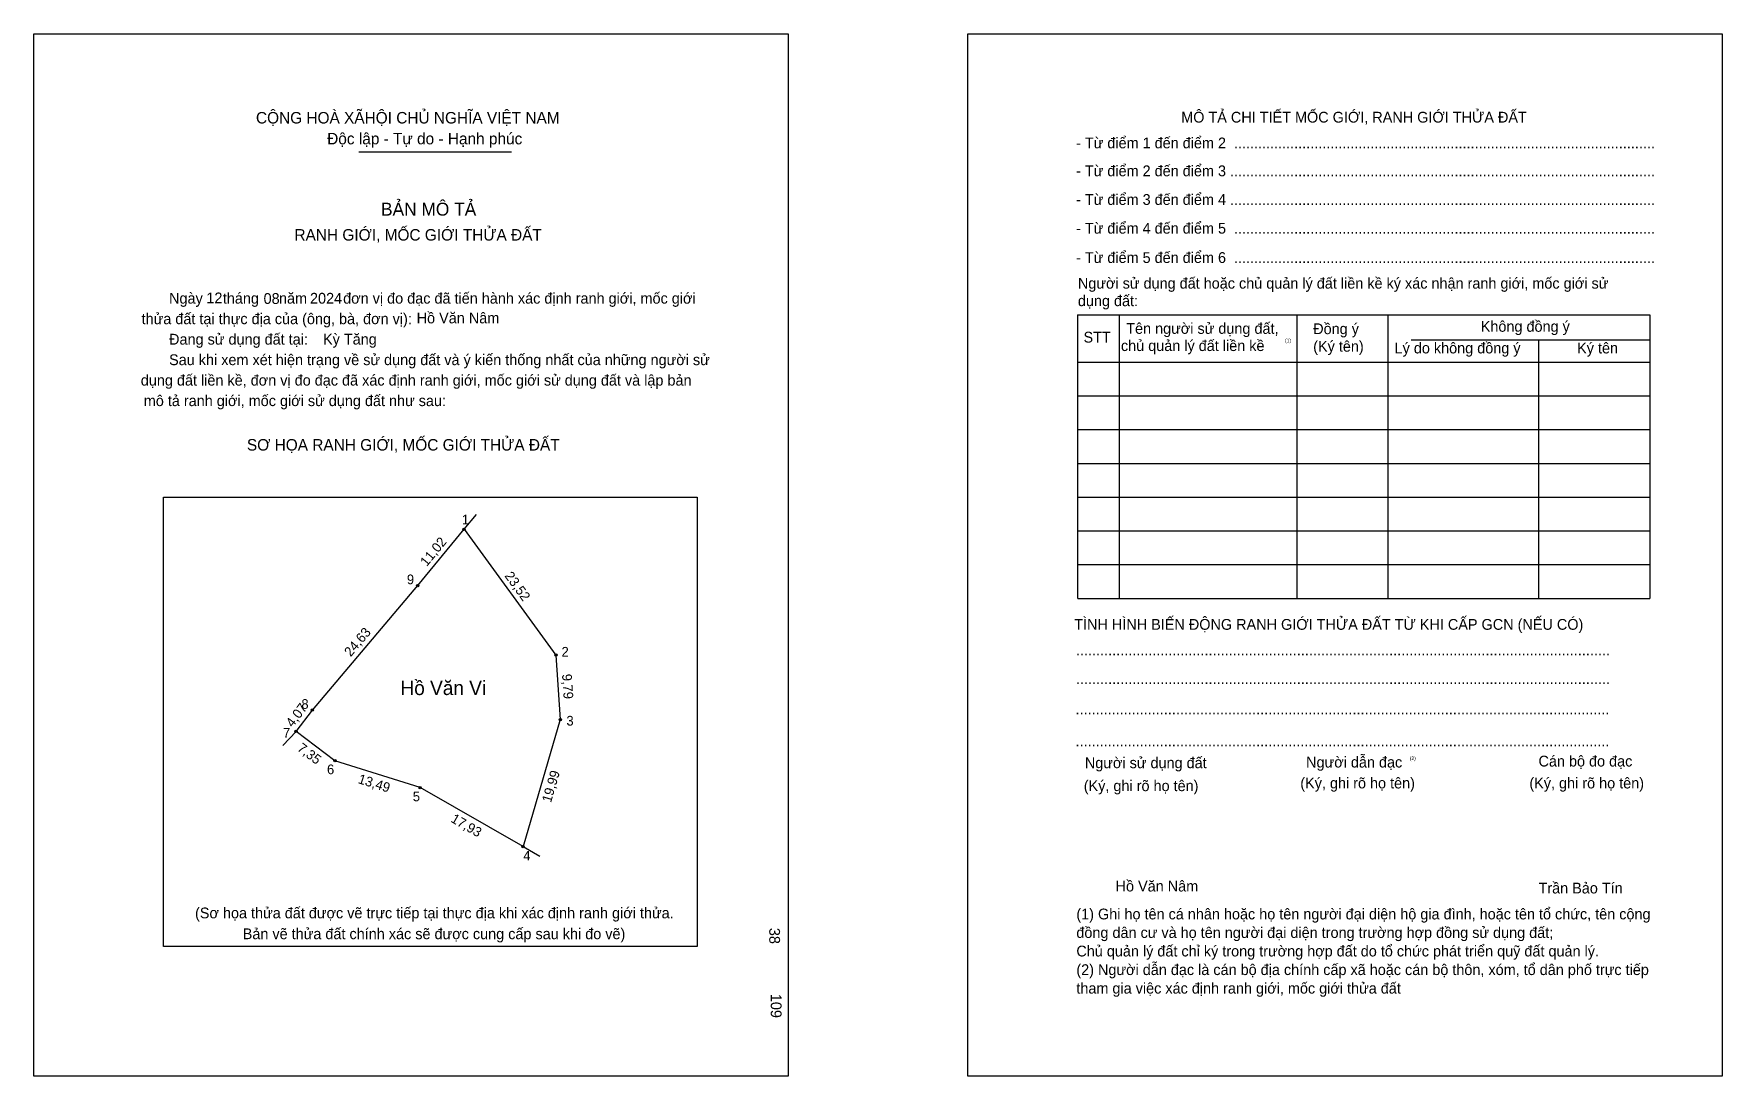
# Model space of a CAD drawing. Extents: x 547820 to 548075, y 1821861 to 1822018.
import ezdxf

# ---------------------------------------------------------------- set-up
doc = ezdxf.new("R2010")
doc.units = 0
for name, color, linetype in [('bmtKhungInTrang1', 7, 'Continuous'), ('bmtKhungInTrang2', 7, 'Continuous'), ('bmtNoiDung', 7, 'Continuous'), ('bmtTemplate', 7, 'Continuous'), ('CanhThua', 7, 'Continuous'), ('ChieuDaiCanhThua', 7, 'Continuous'), ('MocDinhThua', 7, 'Continuous'), ('RauThua', 7, 'Continuous'), ('SoHieuDinhThua', 7, 'Continuous'), ('TenChuSuDung', 7, 'Continuous')]:
    doc.layers.add(name, color=color, linetype=linetype)

msp = doc.modelspace()

# ---------------------------------------------------------------- linework, layer by layer
at = {"layer": 'bmtKhungInTrang1'}
msp.add_lwpolyline([(547819.93, 1822018.34), (547933.82, 1822018.34), (547933.82, 1821860.82), (547819.93, 1821860.82)], close=True, dxfattribs=at)
at = {"layer": 'bmtKhungInTrang2'}
msp.add_lwpolyline([(547960.98, 1822018.34), (548074.87, 1822018.34), (548074.87, 1821860.82), (547960.98, 1821860.82)], close=True, dxfattribs=at)
at = {"layer": 'bmtTemplate'}
for p, q in [((547869.01, 1822000.49), (547892.04, 1822000.49)), ((547983.83, 1821975.86), (547983.83, 1821933.03)), ((548010.62, 1821975.86), (548010.62, 1821933.03)), ((548024.4, 1821975.91), (548024.4, 1821933.03)), ((548063.96, 1821975.86), (548063.96, 1821933.03)), ((548027.9, 1821972.08), (548063.96, 1821972.08)), ((547977.58, 1821968.72), (548063.96, 1821968.72)), ((547977.58, 1821963.62), (548063.96, 1821963.62)), ((547977.58, 1821958.52), (548063.96, 1821958.52)), ((547977.58, 1821953.42), (548063.96, 1821953.42)), ((547977.58, 1821948.33), (548063.96, 1821948.33)), ((547977.58, 1821943.23), (548063.96, 1821943.23)), ((547977.58, 1821938.13), (548063.96, 1821938.13)), ((547977.58, 1821933.03), (548063.96, 1821933.03))]:
    msp.add_line(p, q, dxfattribs=at)
for points in [[(547977.52, 1821975.86), (548063.96, 1821975.86)], [(547977.52, 1821975.86), (547977.52, 1821933.03)], [(548047.15, 1821972.03), (548047.15, 1821933.03)]]:
    msp.add_lwpolyline(points, dxfattribs=at)
msp.add_lwpolyline([(547839.52, 1821880.44), (547839.52, 1821948.32), (547920.11, 1821948.32), (547920.11, 1821880.44)], close=True, dxfattribs=at)
at = {"layer": 'CanhThua'}
for p, q in [((547877.91, 1821934.96), (547884.91, 1821943.48)), ((547884.91, 1821943.48), (547898.76, 1821924.46)), ((547862, 1821916.16), (547877.91, 1821934.96)), ((547898.76, 1821924.46), (547899.43, 1821914.7)), ((547859.54, 1821912.92), (547862, 1821916.16)), ((547899.43, 1821914.7), (547893.82, 1821895.51)), ((547865.4, 1821908.49), (547859.54, 1821912.92)), ((547878.27, 1821904.44), (547865.4, 1821908.49)), ((547893.82, 1821895.51), (547878.27, 1821904.44))]:
    msp.add_line(p, q, dxfattribs=at)
at = {"layer": 'MocDinhThua'}
for centre in [(547884.91, 1821943.48), (547877.91, 1821934.96), (547898.76, 1821924.46), (547862, 1821916.16), (547859.54, 1821912.92), (547899.43, 1821914.7), (547865.4, 1821908.49), (547878.27, 1821904.44), (547893.82, 1821895.51)]:
    msp.add_circle(centre, 0.175, dxfattribs=at)
at = {"layer": 'RauThua'}
for p, q in [((547884.91, 1821943.48), (547886.76, 1821945.72)), ((547857.54, 1821910.81), (547859.54, 1821912.92)), ((547893.82, 1821895.51), (547896.34, 1821894.06))]:
    msp.add_line(p, q, dxfattribs=at)

# ---------------------------------------------------------------- texts
at = {"layer": 'bmtNoiDung'}
for s, p in [('12', (547845.99, 1821977.61)), ('08', (547854.63, 1821977.52)), ('2024', (547861.64, 1821977.56)), ('Hồ Văn Nâm', (547877.74, 1821974.58)), ('Kỳ Tăng', (547863.6, 1821971.38)), ('Hồ Văn Nâm', (547983.27, 1821888.74))]:
    msp.add_text(s, height=1.63, dxfattribs=at).set_placement(p)
for s, p in [('38', (547930.98, 1821883.24)), ('109', (547931.21, 1821873.27))]:
    msp.add_text(s, height=1.63, rotation=270, dxfattribs=at).set_placement(p)
at = {"layer": 'bmtTemplate'}
for s, height, p in [('CỘNG HOÀ XÃHỘI CHỦ NGHĨA VIỆT NAM', 1.7382, (547853.48, 1822004.78)), ('MÔ TẢ CHI TIẾT MỐC GIỚI, RANH GIỚI THỬA ĐẤT', 1.6289, (547993.18, 1822004.92)), ('Độc lập - Tự do - Hạnh phúc', 1.7382, (547864.23, 1822001.63)), ('- Từ điểm 1 đến điểm 2  .........................................................................................................', 1.62894, (547977.3, 1822001.03)), ('- Từ điểm 2 đến điểm 3 ..........................................................................................................', 1.62894, (547977.3, 1821996.81)), ('BẢN MÔ TẢ', 1.955, (547872.36, 1821990.86)), ('- Từ điểm 3 đến điểm 4 ..........................................................................................................', 1.62894, (547977.3, 1821992.48)), ('- Từ điểm 4 đến điểm 5  .........................................................................................................', 1.62894, (547977.3, 1821988.14)), ('RANH GIỚI, MỐC GIỚI THỬA ĐẤT', 1.7382, (547859.29, 1821987.09)), ('- Từ điểm 5 đến điểm 6  .........................................................................................................', 1.62894, (547977.3, 1821983.71)), ('Ngày     tháng     năm         đơn vị đo đạc đã tiến hành xác định ranh giới, mốc giới ', 1.6296, (547840.36, 1821977.56)), ('Người sử dụng đất hoặc chủ quản lý đất liền kề ký xác nhận ranh giới, mốc giới sử', 1.6289, (547977.58, 1821979.83)), ('dụng đất:', 1.629, (547977.58, 1821977.18)), ('thửa đất tại thực địa của (ông, bà, đơn vị):', 1.6296, (547836.21, 1821974.46)), ('Tên người sử dụng đất,', 1.6289, (547984.88, 1821973)), ('Đồng ý', 1.629, (548013.11, 1821972.95)), ('Không đồng ý', 1.6289, (548038.41, 1821973.31)), ('Đang sử dụng đất tại:', 1.6296, (547840.36, 1821971.37)), ('STT', 1.629, (547978.43, 1821971.68)), ('chủ quản lý đất liền kề', 1.6289, (547984.08, 1821970.4)), ('(1)', 0.543, (548008.85, 1821971.73)), ('(Ký tên)', 1.629, (548013.11, 1821970.3)), ('Lý do không đồng ý', 1.6289, (548025.4, 1821970.04)), ('Ký tên', 1.629, (548052.96, 1821970.04)), ('Sau khi xem xét hiện trạng về sử dụng đất và ý kiến thống nhất của những người sử ', 1.6296, (547840.36, 1821968.27)), ('dụng đất liền kề, đơn vị đo đạc đã xác định ranh giới, mốc giới sử dụng đất và lập bản', 1.6296, (547836.09, 1821965.18)), ('mô tả ranh giới, mốc giới sử dụng đất như sau:', 1.6296, (547836.54, 1821962.08)), ('SƠ HỌA RANH GIỚI, MỐC GIỚI THỬA ĐẤT', 1.7382, (547852.11, 1821955.36)), ('TÌNH HÌNH BIẾN ĐỘNG RANH GIỚI THỬA ĐẤT TỪ KHI CẤP GCN (NẾU CÓ)', 1.6289, (547977.03, 1821928.28)), ('.....................................................................................................................................', 1.63138, (547977.3, 1821924.44)), ('.....................................................................................................................................', 1.63138, (547977.3, 1821920.11)), ('.....................................................................................................................................', 1.63138, (547977.22, 1821915.52)), ('.....................................................................................................................................', 1.63138, (547977.22, 1821910.68)), ('Người sử dụng đất', 1.6289, (547978.63, 1821907.37)), ('Người dẫn đạc', 1.6289, (548012.04, 1821907.47)), ('(2)', 0.543, (548027.69, 1821908.59)), ('Cán bộ đo đạc', 1.6289, (548047.13, 1821907.62)), ('(Ký, ghi rõ họ tên)', 1.6289, (547978.47, 1821903.9)), ('(Ký, ghi rõ họ tên)', 1.6289, (548011.16, 1821904.31)), ('(Ký, ghi rõ họ tên)', 1.6289, (548045.75, 1821904.31)), ('Trần Bảo Tín', 1.6289, (548047.13, 1821888.44)), ('(Sơ họa thửa đất được vẽ trực tiếp tại thực địa khi xác định ranh giới thửa.', 1.6296, (547844.28, 1821884.68)), ('(1) Ghi họ tên cá nhân hoặc họ tên người đại diện hộ gia đình, hoặc tên tổ chức, tên cộng', 1.6289, (547977.35, 1821884.52)), ('Bản vẽ thửa đất chính xác sẽ được cung cấp sau khi đo vẽ)', 1.6296, (547851.48, 1821881.53)), ('đồng dân cư và họ tên người đại diện trong trường hợp đồng sử dụng đất;', 1.6289, (547977.35, 1821881.72)), ('Chủ quản lý đất chỉ ký trong trường hợp đất do tổ chức phát triển quỹ đất quản lý.', 1.6289, (547977.35, 1821878.92)), ('(2) Người dẫn đạc là cán bộ địa chính cấp xã hoặc cán bộ thôn, xóm, tổ dân phố trực tiếp', 1.6289, (547977.35, 1821876.11)), ('tham gia việc xác định ranh giới, mốc giới thửa đất', 1.6289, (547977.35, 1821873.31))]:
    msp.add_text(s, height=height, dxfattribs=at).set_placement(p)
at = {"layer": 'ChieuDaiCanhThua'}
for s, rotation, p in [('11,02', 50.5884, (547879.26, 1821937.75)), ('23,52', 306.07, (547890.95, 1821936.42)), ('24,63', 49.7595, (547867.78, 1821924.12)), ('9,79', 273.9542, (547899.69, 1821921.57)), ('4,07', 52.7921, (547859.02, 1821913.44)), ('7,35', 322.9117, (547859.6, 1821910.13)), ('13,49', 342.532, (547868.79, 1821905.13)), ('19,99', 73.6878, (547898.02, 1821902.08)), ('17,93', 330.1192, (547882.78, 1821899.32))]:
    msp.add_text(s, height=1.461, rotation=rotation, dxfattribs=at).set_placement(p)
at = {"layer": 'SoHieuDinhThua'}
for s, p in [('1', (547884.57, 1821944.21)), ('9', (547876.27, 1821935.17)), ('2', (547899.62, 1821924.23)), ('8', (547860.34, 1821916.34)), ('7', (547857.57, 1821911.99)), ('3', (547900.36, 1821913.81)), ('6', (547864.21, 1821906.46)), ('5', (547877.16, 1821902.37)), ('4', (547893.84, 1821893.42))]:
    msp.add_text(s, height=1.46, dxfattribs=at).set_placement(p)
at = {"layer": 'TenChuSuDung'}
msp.add_text('Hồ Văn Vi', height=2.148, dxfattribs=at).set_placement((547875.3, 1821918.42))

doc.saveas('drawing.dxf')
